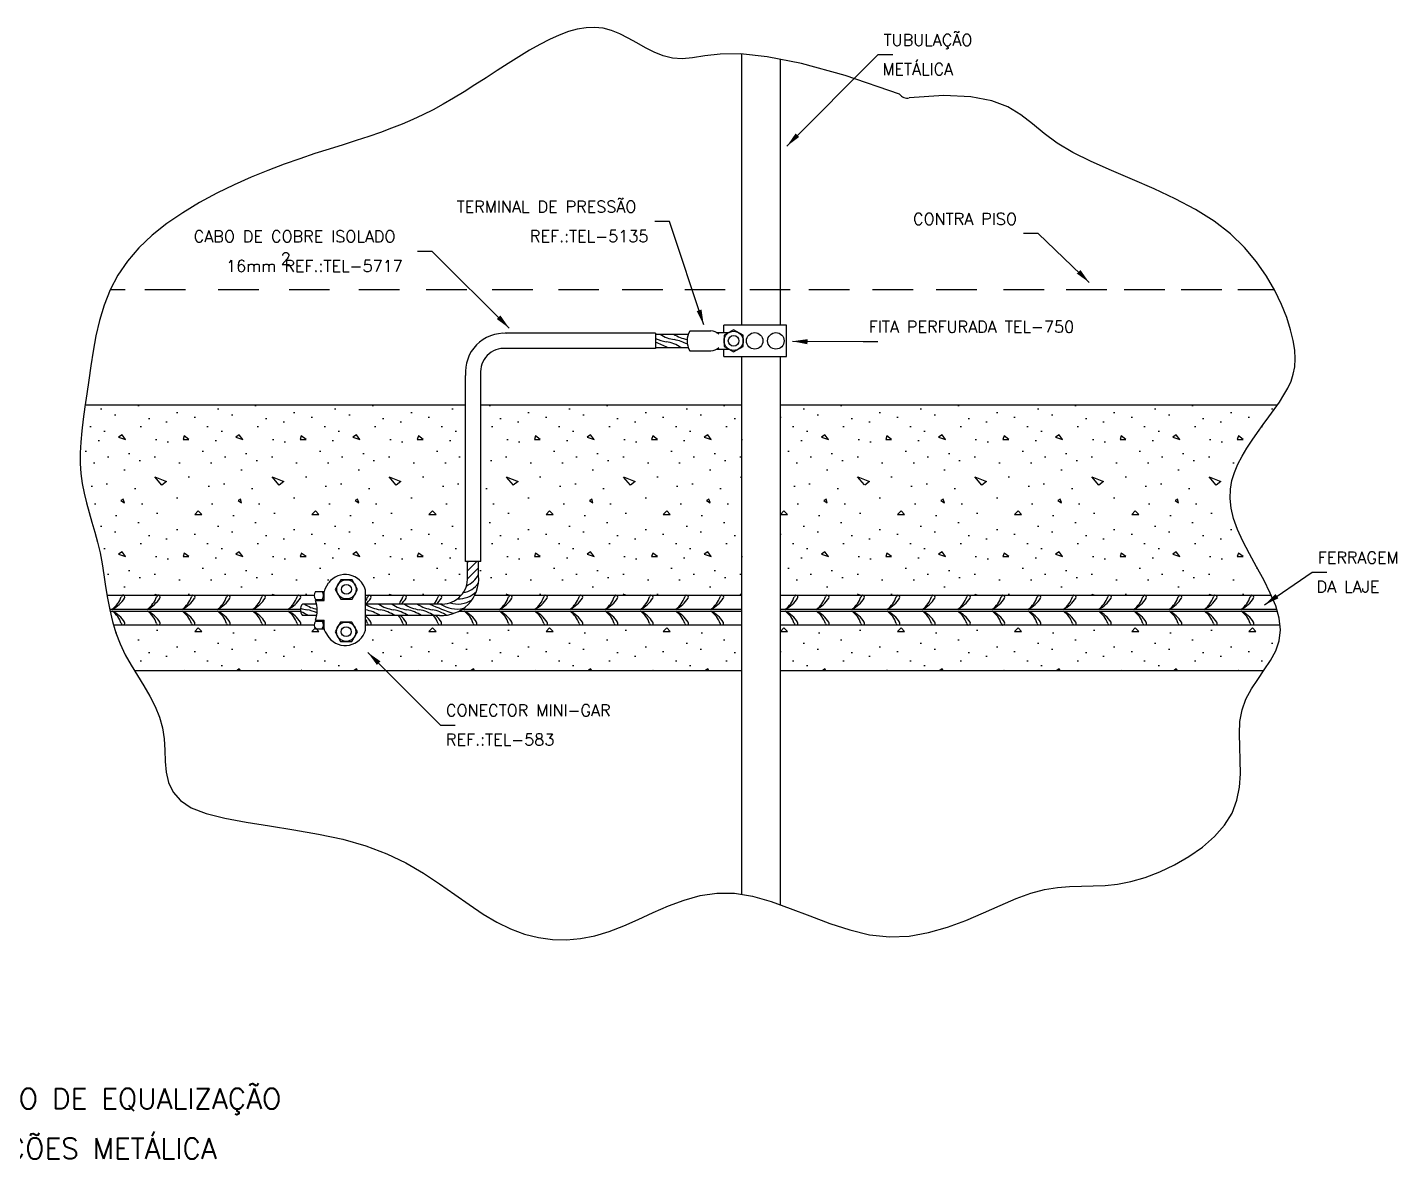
# Model space of a CAD drawing. Header units: millimetres. Extents: x -5218.4 to -5171.6, y -4644.9 to -4625.5.
# Drawn here: x -5195 to -5171.62, y -4644.91 to -4625.49 of the extents above; entities that cross this region are included whole.
import ezdxf
from ezdxf.enums import TextEntityAlignment as Align

# ---------------------------------------------------------------- set-up
doc = ezdxf.new("R2010")
doc.units = ezdxf.units.MM
doc.header["$LTSCALE"] = 10
doc.layers.add('Termotécnica', color=7, linetype='Continuous')
doc.styles.add('r140', font='romans.shx')
doc.styles.add('r80', font='romans.shx')
pattern_1 = [(0, (-5219.8655, -4626.9311), (0, 2), [0, -2]), (0, (-5219.8455, -4627.6311), (0, 2), [0, -2]), (0, (-5219.7855, -4626.5511), (0, 2), [0, -2]), (338.1986, (-5220.82547, -4627.17113), (6.0000005, -1.9999998), [0.215406, -10.554924]), (216.8699, (-5220.62547, -4627.25113), (6, 4.0000002), [0.1, -9.9]), (130.6013, (-5220.70547, -4627.31113), (10.0000008, -11.999998), [0.18439, -18.2547]), (206.565, (-5221.3655, -4627.5511), (-1.999998, -2.000003), [0.04472, -4.427414]), (326.3099, (-5221.40547, -4627.57113), (3.999999, -2.0000027), [0.07211, -7.13899]), (108.4349, (-5221.34547, -4627.61113), (-1.999997, 4.000001), [0.063246, -6.26131]), (225, (-5220.0855, -4627.7511), (-4e-16, -2), [0.08485, -2.743574]), (0, (-5220.1455, -4627.8111), (2, 2), [0.12, -1.88]), (135, (-5220.0255, -4627.8111), (-2, 2e-16), [0.08485, -2.743574]), (251.5651, (-5220.32547, -4626.47113), (1.999997, 4.000001), [0.063246, -6.26131]), (0, (-5220.3455, -4626.5311), (2, 2), [0.1, -1.9]), (143.1301, (-5220.24547, -4626.53113), (-6, 4.0000002), [0.1, -9.9]), (213.6901, (-5221.38547, -4626.45113), (3.999999, 2.0000027), [0.07211, -7.13899]), (341.5651, (-5221.44547, -4626.49113), (-4.000001, 1.999997), [0.12649, -6.198064]), (126.8699, (-5221.32547, -4626.53113), (4.0000002, -5.9999998), [0.1, -9.9]), (0, (-5220.8055, -4626.5311), (0, 2), [0, -2]), (0, (-5221.3455, -4627.0511), (0, 2), [0, -2]), (0, (-5220.7855, -4627.7911), (0, 2), [0, -2]), (0, (-5220.2455, -4627.1711), (0, 2), [0, -2]), (0, (-5220.8255, -4626.8311), (0, 2), [0, -2]), (0, (-5221.2655, -4626.7711), (0, 2), [0, -2]), (0, (-5221.0855, -4626.8911), (0, 2), [0, -2]), (0, (-5221.1655, -4627.3711), (0, 2), [0, -2]), (0, (-5221.6455, -4627.2911), (0, 2), [0, -2]), (0, (-5221.6255, -4626.8311), (0, 2), [0, -2]), (0, (-5221.6855, -4626.3911), (0, 2), [0, -2]), (0, (-5221.0655, -4626.3111), (0, 2), [0, -2]), (0, (-5220.6255, -4626.2311), (0, 2), [0, -2]), (0, (-5219.9255, -4626.3111), (0, 2), [0, -2]), (0, (-5220.4055, -4626.9311), (0, 2), [0, -2]), (0, (-5220.6055, -4626.5711), (0, 2), [0, -2]), (0, (-5220.4455, -4627.5311), (0, 2), [0, -2]), (0, (-5221.0455, -4627.6311), (0, 2), [0, -2]), (0, (-5220.4455, -4628.0711), (0, 2), [0, -2]), (0, (-5221.1055, -4627.9511), (0, 2), [0, -2]), (0, (-5221.7455, -4628.0111), (0, 2), [0, -2]), (0, (-5221.5055, -4628.1111), (0, 2), [0, -2]), (0, (-5221.4855, -4627.8311), (0, 2), [0, -2]), (0, (-5220.1455, -4628.1511), (0, 2), [0, -2]), (0, (-5219.9055, -4627.3311), (0, 2), [0, -2]), (0, (-5220.0055, -4626.7311), (0, 2), [0, -2]), (0, (-5220.9255, -4628.1711), (0, 2), [0, -2])]

msp = doc.modelspace()

# ---------------------------------------------------------------- hatches: boundary and pattern name
at = {"layer": 'Termotécnica'}
h = msp.add_hatch(dxfattribs=at)
h.set_pattern_fill('CONC', color=1, scale=2, style=0)
h.set_pattern_definition(pattern_1)
h.paths.add_polyline_path([(-5190.349, -4635.696), (-5190.381, -4635.696), (-5190.951, -4635.696), (-5190.983, -4635.696), (-5191.552, -4635.696), (-5191.585, -4635.696), (-5192.154, -4635.696), (-5192.187, -4635.696), (-5193.532, -4635.696), (-5193.492, -4635.831), (-5193.419, -4636.022), (-5193.33, -4636.206), (-5193.229, -4636.386), (-5193.175, -4636.474), (-5182.803, -4636.474), (-5182.803, -4635.696), (-5182.825, -4635.696), (-5183.127, -4635.696), (-5183.159, -4635.696), (-5183.729, -4635.696), (-5183.761, -4635.696), (-5184.33, -4635.696), (-5184.363, -4635.696), (-5184.932, -4635.696), (-5184.965, -4635.696), (-5185.534, -4635.696), (-5185.566, -4635.696), (-5186.136, -4635.696), (-5186.168, -4635.696), (-5186.738, -4635.696), (-5186.77, -4635.696), (-5187.34, -4635.696), (-5187.372, -4635.696), (-5187.941, -4635.696), (-5187.974, -4635.696), (-5188.543, -4635.696), (-5188.576, -4635.696), (-5189.145, -4635.696), (-5189.177, -4635.696), (-5189.227, -4635.696), (-5189.227, -4635.949, -1), (-5189.763, -4635.949), (-5189.763, -4635.7, -0.140641), (-5189.779, -4635.696)])
h.paths.add_polyline_path([(-5192.775, -4635.19, -0.165859), (-5192.755, -4635.19), (-5192.176, -4635.19, -0.099718), (-5192.164, -4635.19), (-5191.575, -4635.19, -0.099718), (-5191.562, -4635.19), (-5190.973, -4635.19, -0.099718), (-5190.961, -4635.19), (-5190.371, -4635.19, -0.099718), (-5190.359, -4635.19), (-5189.769, -4635.19, -0.052968), (-5189.763, -4635.19), (-5189.763, -4634.877, -1), (-5189.227, -4634.877), (-5189.227, -4635.19), (-5189.167, -4635.19, -0.099718), (-5189.155, -4635.19), (-5188.566, -4635.19, -0.099718), (-5188.553, -4635.19), (-5187.964, -4635.19, -0.099718), (-5187.951, -4635.19), (-5187.593, -4635.19, 0.03209), (-5187.559, -4635.146, 0.074355), (-5187.504, -4635.028, 0.070016), (-5187.485, -4634.908, 0.017024), (-5187.486, -4634.878), (-5187.486, -4634.775), (-5187.486, -4634.632), (-5187.486, -4634.614), (-5187.518, -4634.614), (-5187.518, -4631.94), (-5194.015, -4631.94), (-5194.02, -4631.972), (-5194.049, -4632.183), (-5194.073, -4632.383), (-5194.091, -4632.575), (-5194.101, -4632.76), (-5194.101, -4632.938), (-5194.09, -4633.111), (-5194.067, -4633.28), (-5194.034, -4633.445), (-5193.993, -4633.61), (-5193.947, -4633.775), (-5193.898, -4633.941), (-5193.849, -4634.11), (-5193.802, -4634.284), (-5193.761, -4634.464), (-5193.725, -4634.651), (-5193.694, -4634.843), (-5193.665, -4635.04), (-5193.64, -4635.19), (-5193.377, -4635.19, -0.165859), (-5193.356, -4635.19)])
h = msp.add_hatch(dxfattribs=at)
h.set_pattern_fill('CONC', color=1, scale=2, style=0)
h.set_pattern_definition(pattern_1)
h.paths.add_polyline_path([(-5182.803, -4631.94), (-5187.261, -4631.94), (-5187.259, -4634.614), (-5187.296, -4634.614, -0.081291), (-5187.296, -4634.956, -0.097304), (-5187.363, -4635.19), (-5186.76, -4635.19, -0.099718), (-5186.748, -4635.19), (-5186.158, -4635.19, -0.099718), (-5186.146, -4635.19), (-5185.556, -4635.19, -0.099718), (-5185.544, -4635.19), (-5184.955, -4635.19, -0.099718), (-5184.942, -4635.19), (-5184.353, -4635.19, -0.099718), (-5184.34, -4635.19), (-5183.751, -4635.19, -0.099718), (-5183.739, -4635.19), (-5183.149, -4635.19, -0.099718), (-5183.137, -4635.19), (-5182.825, -4635.19), (-5182.803, -4635.19)])
h = msp.add_hatch(dxfattribs=at)
h.set_pattern_fill('CONC', color=1, scale=2, style=0)
h.set_pattern_definition(pattern_1)
h.paths.add_polyline_path([(-5178.196, -4635.696), (-5178.324, -4635.696, -0.279994), (-5178.356, -4635.696), (-5178.914, -4635.696, -0.279994), (-5178.946, -4635.696), (-5182.145, -4635.696), (-5182.145, -4636.474), (-5173.886, -4636.474), (-5173.88, -4636.465), (-5173.774, -4636.305), (-5173.685, -4636.14), (-5173.624, -4635.967), (-5173.601, -4635.783), (-5173.611, -4635.696)])
h.paths.add_polyline_path([(-5180.742, -4635.19, -0.099718), (-5180.73, -4635.19), (-5180.14, -4635.19, -0.099718), (-5180.128, -4635.19), (-5179.538, -4635.19, -0.099718), (-5179.526, -4635.19), (-5178.936, -4635.19, -0.099718), (-5178.924, -4635.19), (-5178.346, -4635.19, -0.099718), (-5178.334, -4635.19), (-5178.196, -4635.19), (-5177.733, -4635.19, -0.099718), (-5177.72, -4635.19), (-5177.131, -4635.19, -0.099718), (-5177.119, -4635.19), (-5176.529, -4635.19, -0.099718), (-5176.517, -4635.19), (-5175.927, -4635.19, -0.099718), (-5175.915, -4635.19), (-5175.325, -4635.19, -0.099718), (-5175.313, -4635.19), (-5174.724, -4635.19, -0.099718), (-5174.711, -4635.19), (-5174.095, -4635.19, -0.099718), (-5174.083, -4635.19), (-5173.762, -4635.19), (-5173.778, -4635.153), (-5173.89, -4634.929), (-5174.012, -4634.704), (-5174.134, -4634.483), (-5174.247, -4634.269), (-5174.34, -4634.066), (-5174.407, -4633.877), (-5174.448, -4633.701), (-5174.464, -4633.536), (-5174.458, -4633.381), (-5174.433, -4633.233), (-5174.39, -4633.091), (-5174.332, -4632.952), (-5174.261, -4632.815), (-5174.179, -4632.679), (-5174.09, -4632.543), (-5173.995, -4632.408), (-5173.898, -4632.275), (-5173.802, -4632.144), (-5173.709, -4632.016), (-5173.657, -4631.94), (-5182.145, -4631.94), (-5182.145, -4634.617), (-5182.145, -4635.19), (-5181.88, -4635.19, -0.099718), (-5181.868, -4635.19), (-5181.349, -4635.19, -0.099718), (-5181.337, -4635.19)])

# ---------------------------------------------------------------- linework, layer by layer
at = {"layer": 'Termotécnica', "color": 2}
for p, q in [((-5182.803, -4630.578), (-5182.803, -4625.949)), ((-5182.145, -4626.038), (-5182.145, -4630.578)), ((-5193.329, -4629.976), (-5193.586, -4629.976)), ((-5192.3, -4629.976), (-5192.993, -4629.976)), ((-5191.05, -4629.976), (-5191.743, -4629.976)), ((-5189.84, -4629.976), (-5190.533, -4629.976)), ((-5188.65, -4629.976), (-5189.343, -4629.976)), ((-5187.5, -4629.976), (-5188.193, -4629.976)), ((-5186.371, -4629.976), (-5187.064, -4629.976)), ((-5185.242, -4629.976), (-5185.934, -4629.976)), ((-5184.152, -4629.976), (-5184.845, -4629.976)), ((-5183.084, -4629.976), (-5183.776, -4629.976)), ((-5181.974, -4629.976), (-5182.667, -4629.976)), ((-5180.966, -4629.976), (-5181.659, -4629.976)), ((-5179.877, -4629.976), (-5180.57, -4629.976)), ((-5178.788, -4629.976), (-5179.481, -4629.976)), ((-5177.638, -4629.976), (-5178.331, -4629.976)), ((-5176.569, -4629.976), (-5177.262, -4629.976)), ((-5175.581, -4629.976), (-5176.274, -4629.976)), ((-5174.605, -4629.976), (-5175.298, -4629.976)), ((-5173.705, -4629.976), (-5174.333, -4629.976)), ((-5183.689, -4630.677), (-5183.329, -4630.677)), ((-5183.239, -4630.702), (-5183.02, -4630.702)), ((-5182.039, -4630.578), (-5183.111, -4630.578)), ((-5183.111, -4630.702), (-5183.111, -4630.578)), ((-5182.039, -4631.114), (-5182.039, -4630.578)), ((-5184.274, -4630.717), (-5186.83, -4630.717)), ((-5184.274, -4630.717), (-5184.274, -4630.974)), ((-5184.274, -4630.974), (-5186.83, -4630.974)), ((-5183.689, -4631.014), (-5183.329, -4631.014)), ((-5183.239, -4630.989), (-5183.021, -4630.989)), ((-5183.111, -4631.114), (-5183.111, -4630.989)), ((-5183.111, -4631.114), (-5182.039, -4631.114)), ((-5182.803, -4640.3), (-5182.803, -4631.114)), ((-5182.145, -4631.114), (-5182.145, -4634.617)), ((-5187.518, -4634.614), (-5187.518, -4631.438)), ((-5187.259, -4634.614), (-5187.261, -4631.415)), ((-5187.259, -4634.614), (-5187.518, -4634.614)), ((-5182.145, -4634.617), (-5182.145, -4640.477)), ((-5190.081, -4635.128), (-5189.967, -4635.128)), ((-5189.933, -4635.277), (-5189.933, -4635.128)), ((-5189.918, -4635.08), (-5189.857, -4634.977)), ((-5189.227, -4635.784), (-5189.227, -4635.102)), ((-5193.64, -4635.19), (-5190.102, -4635.19)), ((-5190.081, -4635.26), (-5189.967, -4635.26)), ((-5190.081, -4635.277), (-5189.933, -4635.277)), ((-5189.227, -4635.19), (-5187.593, -4635.19)), ((-5187.363, -4635.19), (-5182.803, -4635.19)), ((-5182.825, -4635.19), (-5182.803, -4635.19)), ((-5182.145, -4635.19), (-5178.196, -4635.19)), ((-5178.196, -4635.19), (-5173.762, -4635.19)), ((-5193.597, -4635.429), (-5190.338, -4635.429)), ((-5193.59, -4635.461), (-5190.336, -4635.461)), ((-5187.63, -4635.461), (-5182.803, -4635.461)), ((-5187.577, -4635.429), (-5182.803, -4635.429)), ((-5182.145, -4635.429), (-5178.196, -4635.429)), ((-5182.145, -4635.461), (-5178.196, -4635.461)), ((-5178.196, -4635.429), (-5173.67, -4635.429)), ((-5178.196, -4635.461), (-5173.66, -4635.461)), ((-5193.532, -4635.696), (-5190.102, -4635.696)), ((-5190.081, -4635.617), (-5189.933, -4635.617)), ((-5190.081, -4635.634), (-5189.967, -4635.634)), ((-5190.081, -4635.766), (-5189.967, -4635.766)), ((-5189.933, -4635.765), (-5189.933, -4635.617)), ((-5189.918, -4635.814), (-5189.854, -4635.914)), ((-5189.227, -4635.696), (-5182.803, -4635.696)), ((-5182.825, -4635.696), (-5182.803, -4635.696)), ((-5182.145, -4635.696), (-5178.196, -4635.696)), ((-5178.196, -4635.696), (-5173.611, -4635.696))]:
    msp.add_line(p, q, dxfattribs=at)
at = {"layer": 'Termotécnica', "color": 2, "ltscale": 1.6}
for p, q in [((-5182.033, -4627.521), (-5180.476, -4625.958)), ((-5180.476, -4625.958), (-5180.226, -4625.958)), ((-5184.039, -4628.807), (-5184.289, -4628.807)), ((-5183.453, -4630.572), (-5184.039, -4628.807)), ((-5177.743, -4629.014), (-5177.993, -4629.014)), ((-5176.869, -4629.85), (-5177.743, -4629.014)), ((-5188.09, -4629.317), (-5188.34, -4629.317)), ((-5186.773, -4630.629), (-5188.09, -4629.317)), ((-5181.939, -4630.853), (-5180.729, -4630.854)), ((-5180.729, -4630.854), (-5180.479, -4630.854)), ((-5173.875, -4635.356), (-5173.061, -4634.796)), ((-5173.061, -4634.796), (-5172.811, -4634.796)), ((-5189.188, -4636.167), (-5187.949, -4637.406)), ((-5187.949, -4637.406), (-5187.699, -4637.406))]:
    msp.add_line(p, q, dxfattribs=at)
at = {"layer": 'Termotécnica', "color": 1}
for p, q in [((-5184.274, -4630.733), (-5183.717, -4630.733)), ((-5184.274, -4630.958), (-5183.717, -4630.958)), ((-5187.486, -4634.632), (-5187.467, -4634.614)), ((-5187.486, -4634.775), (-5187.324, -4634.614)), ((-5187.486, -4634.878), (-5187.486, -4634.614)), ((-5187.296, -4634.855), (-5187.296, -4634.614)), ((-5187.487, -4634.909), (-5187.297, -4634.72)), ((-5189.967, -4635.128), (-5189.933, -4635.128)), ((-5190.064, -4635.34), (-5190.303, -4635.34)), ((-5189.967, -4635.26), (-5189.933, -4635.26)), ((-5187.917, -4635.34), (-5189.227, -4635.34)), ((-5190.061, -4635.534), (-5190.303, -4635.534)), ((-5187.965, -4635.534), (-5189.227, -4635.534)), ((-5189.967, -4635.634), (-5189.933, -4635.634)), ((-5189.967, -4635.766), (-5189.933, -4635.766))]:
    msp.add_line(p, q, dxfattribs=at)
at = {"layer": 'Termotécnica', "color": 3}
for p, q in [((-5194.015, -4631.94), (-5187.518, -4631.94)), ((-5187.261, -4631.94), (-5182.803, -4631.94)), ((-5182.145, -4631.94), (-5173.657, -4631.94)), ((-5193.175, -4636.474), (-5182.803, -4636.474)), ((-5182.145, -4636.474), (-5173.886, -4636.474))]:
    msp.add_line(p, q, dxfattribs=at)
at = {"layer": 'Termotécnica', "color": 1}
msp.add_lwpolyline([(-5180.11, -4626.634), (-5181.039, -4626.316), (-5181.784, -4626.11), (-5182.371, -4625.994), (-5182.825, -4625.947), (-5183.171, -4625.949), (-5183.435, -4625.978), (-5183.643, -4626.012), (-5183.818, -4626.032), (-5183.983, -4626.02), (-5184.143, -4625.979), (-5184.297, -4625.917), (-5184.448, -4625.841), (-5184.595, -4625.758), (-5184.741, -4625.676), (-5184.884, -4625.602), (-5185.027, -4625.544), (-5185.171, -4625.507), (-5185.315, -4625.492), (-5185.462, -4625.498), (-5185.611, -4625.523), (-5185.763, -4625.565), (-5185.921, -4625.623), (-5186.084, -4625.697), (-5186.252, -4625.785), (-5186.428, -4625.884), (-5186.609, -4625.994), (-5186.794, -4626.11), (-5186.982, -4626.231), (-5187.17, -4626.353), (-5187.358, -4626.474), (-5187.543, -4626.592), (-5187.725, -4626.703), (-5187.902, -4626.805), (-5188.075, -4626.899), (-5188.248, -4626.986), (-5188.422, -4627.067), (-5188.599, -4627.143), (-5188.782, -4627.216), (-5188.972, -4627.287), (-5189.173, -4627.356), (-5189.386, -4627.425), (-5189.61, -4627.496), (-5189.846, -4627.57), (-5190.093, -4627.649), (-5190.35, -4627.735), (-5190.617, -4627.829), (-5190.894, -4627.934), (-5191.18, -4628.051), (-5191.473, -4628.182), (-5191.769, -4628.326), (-5192.063, -4628.485), (-5192.348, -4628.657), (-5192.619, -4628.843), (-5192.871, -4629.043), (-5193.098, -4629.256), (-5193.294, -4629.484), (-5193.456, -4629.725), (-5193.586, -4629.976), (-5193.689, -4630.235), (-5193.769, -4630.497), (-5193.831, -4630.76), (-5193.88, -4631.02), (-5193.919, -4631.275), (-5193.954, -4631.519), (-5193.988, -4631.752), (-5194.02, -4631.972), (-5194.049, -4632.183), (-5194.073, -4632.383), (-5194.091, -4632.575), (-5194.101, -4632.76), (-5194.101, -4632.938), (-5194.09, -4633.111), (-5194.067, -4633.28), (-5194.034, -4633.445), (-5193.993, -4633.61), (-5193.947, -4633.775), (-5193.898, -4633.941), (-5193.849, -4634.11), (-5193.802, -4634.284), (-5193.761, -4634.464), (-5193.725, -4634.651), (-5193.694, -4634.843), (-5193.665, -4635.04), (-5193.633, -4635.239), (-5193.595, -4635.438), (-5193.55, -4635.636), (-5193.492, -4635.831), (-5193.419, -4636.022), (-5193.33, -4636.206), (-5193.229, -4636.386), (-5193.121, -4636.563), (-5193.013, -4636.738), (-5192.91, -4636.913), (-5192.818, -4637.09), (-5192.744, -4637.27), (-5192.692, -4637.454), (-5192.666, -4637.644), (-5192.655, -4637.837), (-5192.648, -4638.028), (-5192.631, -4638.213), (-5192.59, -4638.389), (-5192.514, -4638.551), (-5192.389, -4638.696), (-5192.203, -4638.819), (-5191.946, -4638.918), (-5191.629, -4638.998), (-5191.264, -4639.067), (-5190.867, -4639.13), (-5190.45, -4639.195), (-5190.028, -4639.268), (-5189.615, -4639.356), (-5189.224, -4639.467), (-5188.866, -4639.604), (-5188.54, -4639.762), (-5188.24, -4639.936), (-5187.963, -4640.116), (-5187.704, -4640.298), (-5187.457, -4640.473), (-5187.219, -4640.634), (-5186.984, -4640.774), (-5186.749, -4640.889), (-5186.513, -4640.975), (-5186.275, -4641.035), (-5186.036, -4641.067), (-5185.796, -4641.073), (-5185.555, -4641.053), (-5185.311, -4641.006), (-5185.066, -4640.934), (-5184.819, -4640.838), (-5184.569, -4640.726), (-5184.315, -4640.609), (-5184.055, -4640.495), (-5183.787, -4640.395), (-5183.512, -4640.32), (-5183.226, -4640.278), (-5182.929, -4640.279), (-5182.62, -4640.33), (-5182.301, -4640.421), (-5181.974, -4640.538), (-5181.639, -4640.666), (-5181.301, -4640.793), (-5180.96, -4640.905), (-5180.619, -4640.987), (-5180.279, -4641.025), (-5179.943, -4641.011), (-5179.612, -4640.952), (-5179.289, -4640.858), (-5178.976, -4640.742), (-5178.676, -4640.614), (-5178.389, -4640.486), (-5178.118, -4640.37), (-5177.865, -4640.277), (-5177.631, -4640.215), (-5177.413, -4640.18), (-5177.205, -4640.163), (-5177.004, -4640.157), (-5176.803, -4640.153), (-5176.599, -4640.145), (-5176.386, -4640.123), (-5176.16, -4640.081), (-5175.917, -4640.011), (-5175.666, -4639.915), (-5175.413, -4639.795), (-5175.168, -4639.653), (-5174.938, -4639.491), (-5174.733, -4639.312), (-5174.562, -4639.117), (-5174.431, -4638.91), (-5174.348, -4638.692), (-5174.304, -4638.466), (-5174.288, -4638.237), (-5174.291, -4638.007), (-5174.3, -4637.78), (-5174.305, -4637.559), (-5174.296, -4637.347), (-5174.261, -4637.147), (-5174.193, -4636.963), (-5174.1, -4636.79), (-5173.992, -4636.626), (-5173.88, -4636.465), (-5173.774, -4636.305), (-5173.685, -4636.14), (-5173.624, -4635.967), (-5173.601, -4635.783), (-5173.624, -4635.584), (-5173.686, -4635.372), (-5173.778, -4635.153), (-5173.89, -4634.929), (-5174.012, -4634.704), (-5174.134, -4634.483), (-5174.247, -4634.269), (-5174.34, -4634.066), (-5174.407, -4633.877), (-5174.448, -4633.701), (-5174.464, -4633.536), (-5174.458, -4633.381), (-5174.433, -4633.233), (-5174.39, -4633.091), (-5174.332, -4632.952), (-5174.261, -4632.815), (-5174.179, -4632.679), (-5174.09, -4632.543), (-5173.995, -4632.408), (-5173.898, -4632.275), (-5173.802, -4632.144), (-5173.709, -4632.016), (-5173.622, -4631.891), (-5173.544, -4631.769), (-5173.478, -4631.651), (-5173.424, -4631.534), (-5173.385, -4631.415), (-5173.36, -4631.289), (-5173.351, -4631.153), (-5173.359, -4631.005), (-5173.385, -4630.84), (-5173.431, -4630.655), (-5173.497, -4630.448), (-5173.585, -4630.223), (-5173.7, -4629.986), (-5173.841, -4629.741), (-5174.014, -4629.495), (-5174.219, -4629.253), (-5174.46, -4629.02), (-5174.738, -4628.802), (-5175.055, -4628.602), (-5175.401, -4628.419), (-5175.763, -4628.25), (-5176.131, -4628.089), (-5176.492, -4627.935), (-5176.835, -4627.782), (-5177.148, -4627.628), (-5177.419, -4627.469), (-5177.642, -4627.304), (-5177.839, -4627.139), (-5178.036, -4626.984), (-5178.258, -4626.849), (-5178.534, -4626.744), (-5178.889, -4626.676), (-5179.351, -4626.657), (-5179.945, -4626.695)], dxfattribs=at)
msp.add_lwpolyline([(-5182.942, -4630.657), (-5183.105, -4630.751), (-5183.105, -4630.94), (-5182.942, -4631.035), (-5182.778, -4630.94), (-5182.778, -4630.751)], close=True, dxfattribs=at)
at = {"layer": 'Termotécnica', "color": 2}
for points in [[(-5189.362, -4635.089), (-5189.458, -4634.924), (-5189.649, -4634.924), (-5189.744, -4635.089), (-5189.649, -4635.255), (-5189.458, -4635.255)], [(-5189.367, -4635.812), (-5189.462, -4635.647), (-5189.653, -4635.647), (-5189.748, -4635.812), (-5189.653, -4635.978), (-5189.462, -4635.978)]]:
    msp.add_lwpolyline(points, close=True, dxfattribs=at)
at = {"layer": 'Termotécnica', "color": 1}
for radius in [0.164, 0.0915]:
    msp.add_circle((-5182.942, -4630.846), radius, dxfattribs=at)
at = {"layer": 'Termotécnica', "color": 2}
for centre, radius in [((-5182.582, -4630.846), 0.141), ((-5182.22, -4630.846), 0.141), ((-5189.553, -4635.089), 0.165), ((-5189.553, -4635.089), 0.0851), ((-5189.558, -4635.812), 0.165), ((-5189.558, -4635.812), 0.0851)]:
    msp.add_circle(centre, radius, dxfattribs=at)
at = {"layer": 'Termotécnica', "color": 1}
for centre, radius, start, end in [((-5179.981, -4626.538), 0.161, 216.4875, 282.8651), ((-5186.83, -4632.086), 1.369, 90, 90.5534), ((-5184.014, -4630.287), 0.579, 243.3074, 262.3133), ((-5201.646, -4672.445), 45.058, 67.0387, 67.3225), ((-5183.874, -4630.251), 0.579, 236.3884, 262.3133), ((-5184.244, -4631.629), 0.784, 58.9956, 78.757), ((-5183.529, -4629.953), 0.895, 240.7742, 256.6397), ((-5184.104, -4631.594), 0.784, 61.6355, 78.757), ((-5187.927, -4634.902), 0.633, 266.5717, 4.2959), ((-5187.924, -4634.902), 0.439, 270.926, 3.1321), ((-5187.713, -4634.589), 0.487, 295.4517, 329.0447), ((-5187.646, -4634.817), 0.437, 268.5455, 315.4979), ((-5187.63, -4634.746), 0.406, 280.0063, 324.6131), ((-5190.187, -4635.437), 0.151, 140.0135, 219.9865), ((-5189.937, -4634.864), 0.579, 235.4393, 258.3263), ((-5188.899, -4634.864), 0.579, 235.4393, 262.3133), ((-5188.672, -4634.864), 0.579, 235.4393, 262.3133), ((-5188.445, -4634.864), 0.579, 235.4393, 262.3133), ((-5188.232, -4634.864), 0.579, 235.4393, 262.3133), ((-5188.009, -4634.864), 0.579, 235.4393, 262.3133), ((-5186.744, -4632.423), 3.229, 244.6155, 252.3908), ((-5187.667, -4634.92), 0.505, 236.374, 283.145), ((-5187.649, -4634.901), 0.439, 251.8483, 303.1411), ((-5190.149, -4634.864), 0.579, 251.2137, 262.3133), ((-5190.607, -4636.206), 0.784, 58.9956, 69.5887), ((-5190.38, -4636.206), 0.784, 65.5801, 78.757), ((-5189.401, -4636.256), 0.837, 59.6249, 78.1277), ((-5189.129, -4636.206), 0.784, 58.9956, 78.757), ((-5188.903, -4636.206), 0.784, 58.9956, 78.757), ((-5188.675, -4636.206), 0.784, 58.9956, 78.757), ((-5188.462, -4636.206), 0.784, 58.9956, 78.757), ((-5188.239, -4636.206), 0.784, 58.9956, 78.757)]:
    msp.add_arc(centre, radius, start, end, dxfattribs=at)
at = {"layer": 'Termotécnica', "color": 2}
for centre, radius, start, end in [((-5183.417, -4630.846), 0.32, 148.2405, 211.7595), ((-5183.338, -4630.885), 0.208, 46.6158, 87.7213), ((-5186.858, -4631.379), 0.663, 86.1041, 185.1424), ((-5186.858, -4631.379), 0.405, 86.1041, 185.1424), ((-5183.338, -4630.806), 0.208, 272.2787, 313.3842), ((-5189.573, -4635.195), 0.358, 15.1655, 142.5428), ((-5189.989, -4635.194), 0.113, 144.3125, 215.6875), ((-5190.059, -4635.194), 0.113, 324.3125, 35.6875), ((-5189.848, -4635.128), 0.0845, 145.3645, 180), ((-5193.8, -4635.086), 0.422, 305.9319, 342.2039), ((-5193.791, -4634.952), 0.533, 296.667, 327.6092), ((-5193.366, -4635.22), 0.0312, 325.4937, 171.5917), ((-5193.198, -4635.086), 0.422, 305.9319, 342.2039), ((-5193.189, -4634.952), 0.533, 296.667, 327.6092), ((-5192.765, -4635.22), 0.0312, 325.4937, 171.5917), ((-5192.603, -4635.087), 0.422, 305.9319, 342.2039), ((-5192.595, -4634.953), 0.533, 296.667, 327.6092), ((-5192.17, -4635.221), 0.0312, 325.4937, 171.5917), ((-5192.002, -4635.087), 0.422, 305.9319, 342.2039), ((-5191.993, -4634.953), 0.533, 296.667, 327.6092), ((-5191.569, -4635.221), 0.0312, 325.4937, 171.5917), ((-5191.4, -4635.087), 0.422, 305.9319, 342.2039), ((-5191.391, -4634.953), 0.533, 296.667, 327.6092), ((-5190.967, -4635.221), 0.0312, 325.4937, 171.5917), ((-5190.798, -4635.087), 0.422, 305.9319, 342.2039), ((-5190.789, -4634.953), 0.533, 296.667, 327.6092), ((-5190.365, -4635.221), 0.0312, 325.4937, 171.5917), ((-5190.607, -4635.447), 0.553, 342.1124, 17.8876), ((-5189.594, -4635.087), 0.422, 330.4915, 342.2039), ((-5189.586, -4634.953), 0.533, 313.3956, 327.6092), ((-5189.161, -4635.221), 0.0312, 325.4937, 171.5917), ((-5188.992, -4635.087), 0.422, 323.1983, 342.2039), ((-5188.984, -4634.953), 0.533, 313.3956, 327.6092), ((-5188.559, -4635.221), 0.0312, 325.4937, 171.5917), ((-5188.391, -4635.087), 0.422, 323.1983, 342.2039), ((-5188.382, -4634.953), 0.533, 313.3956, 327.6092), ((-5187.958, -4635.221), 0.0312, 325.4937, 171.5917), ((-5187.187, -4635.087), 0.422, 305.9319, 342.2039), ((-5187.178, -4634.953), 0.533, 296.667, 327.6092), ((-5186.754, -4635.221), 0.0312, 325.4937, 171.5917), ((-5186.585, -4635.087), 0.422, 305.9319, 342.2039), ((-5186.576, -4634.953), 0.533, 296.667, 327.6092), ((-5186.152, -4635.221), 0.0312, 325.4937, 171.5917), ((-5185.983, -4635.087), 0.422, 305.9319, 342.2039), ((-5185.975, -4634.953), 0.533, 296.667, 327.6092), ((-5185.55, -4635.221), 0.0312, 325.4937, 171.5917), ((-5185.382, -4635.087), 0.422, 305.9319, 342.2039), ((-5185.373, -4634.953), 0.533, 296.667, 327.6092), ((-5184.948, -4635.221), 0.0312, 325.4937, 171.5917), ((-5184.78, -4635.087), 0.422, 305.9319, 342.2039), ((-5184.771, -4634.953), 0.533, 296.667, 327.6092), ((-5184.347, -4635.221), 0.0312, 325.4937, 171.5917), ((-5184.178, -4635.087), 0.422, 305.9319, 342.2039), ((-5184.169, -4634.953), 0.533, 296.667, 327.6092), ((-5183.745, -4635.221), 0.0312, 325.4937, 171.5917), ((-5183.576, -4635.087), 0.422, 305.9319, 342.2039), ((-5183.568, -4634.953), 0.533, 296.667, 327.6092), ((-5183.143, -4635.221), 0.0312, 325.4937, 171.5917), ((-5182.307, -4635.087), 0.422, 305.9319, 342.2039), ((-5182.299, -4634.953), 0.533, 296.667, 327.6092), ((-5181.874, -4635.221), 0.0312, 325.4937, 171.5917), ((-5181.776, -4635.087), 0.422, 305.9319, 342.2039), ((-5181.767, -4634.953), 0.533, 296.667, 327.6092), ((-5181.343, -4635.221), 0.0312, 325.4937, 171.5917), ((-5181.169, -4635.087), 0.422, 305.9319, 342.2039), ((-5181.16, -4634.953), 0.533, 296.667, 327.6092), ((-5180.736, -4635.221), 0.0312, 325.4937, 171.5917), ((-5180.567, -4635.087), 0.422, 305.9319, 342.2039), ((-5180.558, -4634.953), 0.533, 296.667, 327.6092), ((-5180.134, -4635.221), 0.0312, 325.4937, 171.5917), ((-5179.965, -4635.087), 0.422, 305.9319, 342.2039), ((-5179.956, -4634.953), 0.533, 296.667, 327.6092), ((-5179.532, -4635.221), 0.0312, 325.4937, 171.5917), ((-5179.363, -4635.087), 0.422, 305.9319, 342.2039), ((-5179.355, -4634.953), 0.533, 296.667, 327.6092), ((-5178.93, -4635.221), 0.0312, 325.4937, 171.5917), ((-5178.773, -4635.087), 0.422, 305.9319, 342.2039), ((-5178.764, -4634.953), 0.533, 296.667, 327.6092), ((-5178.34, -4635.221), 0.0312, 325.4937, 171.5917), ((-5178.16, -4635.087), 0.422, 305.9319, 342.2039), ((-5178.151, -4634.953), 0.533, 296.667, 327.6092), ((-5177.727, -4635.221), 0.0312, 325.4937, 171.5917), ((-5177.558, -4635.087), 0.422, 305.9319, 342.2039), ((-5177.549, -4634.953), 0.533, 296.667, 327.6092), ((-5177.125, -4635.221), 0.0312, 325.4937, 171.5917), ((-5176.956, -4635.087), 0.422, 305.9319, 342.2039), ((-5176.947, -4634.953), 0.533, 296.667, 327.6092), ((-5176.523, -4635.221), 0.0312, 325.4937, 171.5917), ((-5176.354, -4635.087), 0.422, 305.9319, 342.2039), ((-5176.345, -4634.953), 0.533, 296.667, 327.6092), ((-5175.921, -4635.221), 0.0312, 325.4937, 171.5917), ((-5175.752, -4635.087), 0.422, 305.9319, 342.2039), ((-5175.744, -4634.953), 0.533, 296.667, 327.6092), ((-5175.319, -4635.221), 0.0312, 325.4937, 171.5917), ((-5175.151, -4635.087), 0.422, 305.9319, 342.2039), ((-5175.142, -4634.953), 0.533, 296.667, 327.6092), ((-5174.717, -4635.221), 0.0312, 325.4937, 171.5917), ((-5174.522, -4635.087), 0.422, 305.9319, 342.2039), ((-5174.513, -4634.953), 0.533, 296.667, 327.6092), ((-5174.089, -4635.221), 0.0312, 325.4937, 171.5917), ((-5193.791, -4635.936), 0.533, 32.3908, 63.333), ((-5193.8, -4635.802), 0.422, 17.7961, 54.0681), ((-5193.189, -4635.936), 0.533, 32.3908, 63.333), ((-5193.198, -4635.802), 0.422, 17.7961, 54.0681), ((-5192.595, -4635.937), 0.533, 32.3908, 63.333), ((-5192.603, -4635.803), 0.422, 17.7961, 54.0681), ((-5191.993, -4635.937), 0.533, 32.3908, 63.333), ((-5192.002, -4635.803), 0.422, 17.7961, 54.0681), ((-5191.391, -4635.937), 0.533, 32.3908, 63.333), ((-5191.4, -4635.803), 0.422, 17.7961, 54.0681), ((-5190.789, -4635.937), 0.533, 32.3908, 63.333), ((-5190.798, -4635.803), 0.422, 17.7961, 54.0681), ((-5189.586, -4635.937), 0.533, 32.3908, 47.6613), ((-5189.594, -4635.803), 0.422, 17.7961, 29.5085), ((-5188.992, -4635.803), 0.422, 17.7961, 39.4499), ((-5188.984, -4635.937), 0.533, 32.3908, 49.0645), ((-5188.391, -4635.803), 0.422, 17.7961, 39.4499), ((-5188.382, -4635.937), 0.533, 32.3908, 49.0645), ((-5187.78, -4635.937), 0.533, 32.3908, 63.333), ((-5187.789, -4635.803), 0.422, 17.7961, 54.0681), ((-5187.178, -4635.937), 0.533, 32.3908, 63.333), ((-5187.187, -4635.803), 0.422, 17.7961, 54.0681), ((-5186.576, -4635.937), 0.533, 32.3908, 63.333), ((-5186.585, -4635.803), 0.422, 17.7961, 54.0681), ((-5185.975, -4635.937), 0.533, 32.3908, 63.333), ((-5185.983, -4635.803), 0.422, 17.7961, 54.0681), ((-5185.373, -4635.937), 0.533, 32.3908, 63.333), ((-5185.382, -4635.803), 0.422, 17.7961, 54.0681), ((-5184.771, -4635.937), 0.533, 32.3908, 63.333), ((-5184.78, -4635.803), 0.422, 17.7961, 54.0681), ((-5184.169, -4635.937), 0.533, 32.3908, 63.333), ((-5184.178, -4635.803), 0.422, 17.7961, 54.0681), ((-5183.576, -4635.803), 0.422, 17.7961, 54.0681), ((-5183.568, -4635.937), 0.533, 32.3908, 63.333), ((-5182.307, -4635.803), 0.422, 17.7961, 54.0681), ((-5182.299, -4635.937), 0.533, 32.3908, 63.333), ((-5181.767, -4635.937), 0.533, 32.3908, 63.333), ((-5181.776, -4635.803), 0.422, 17.7961, 54.0681), ((-5181.16, -4635.937), 0.533, 32.3908, 63.333), ((-5181.169, -4635.803), 0.422, 17.7961, 54.0681), ((-5180.558, -4635.937), 0.533, 32.3908, 63.333), ((-5180.567, -4635.803), 0.422, 17.7961, 54.0681), ((-5179.956, -4635.937), 0.533, 32.3908, 63.333), ((-5179.965, -4635.803), 0.422, 17.7961, 54.0681), ((-5179.355, -4635.937), 0.533, 32.3908, 63.333), ((-5179.363, -4635.803), 0.422, 17.7961, 54.0681), ((-5178.773, -4635.803), 0.422, 17.7961, 54.0681), ((-5178.764, -4635.937), 0.533, 32.3908, 63.333), ((-5178.16, -4635.803), 0.422, 17.7961, 54.0681), ((-5178.151, -4635.937), 0.533, 32.3908, 63.333), ((-5177.558, -4635.803), 0.422, 17.7961, 54.0681), ((-5177.549, -4635.937), 0.533, 32.3908, 63.333), ((-5176.956, -4635.803), 0.422, 17.7961, 54.0681), ((-5176.947, -4635.937), 0.533, 32.3908, 63.333), ((-5176.354, -4635.803), 0.422, 17.7961, 54.0681), ((-5176.345, -4635.937), 0.533, 32.3908, 63.333), ((-5175.752, -4635.803), 0.422, 17.7961, 54.0681), ((-5175.744, -4635.937), 0.533, 32.3908, 63.333), ((-5175.151, -4635.803), 0.422, 17.7961, 54.0681), ((-5175.142, -4635.937), 0.533, 32.3908, 63.333), ((-5174.513, -4635.937), 0.533, 32.3908, 63.333), ((-5174.522, -4635.803), 0.422, 17.7961, 54.0681), ((-5173.991, -4635.937), 0.533, 63.1641, 63.333), ((-5193.366, -4635.668), 0.0312, 188.4083, 238.7162), ((-5193.366, -4635.668), 0.0312, 301.2838, 34.5063), ((-5192.765, -4635.668), 0.0312, 188.4083, 238.7162), ((-5192.765, -4635.668), 0.0312, 301.2838, 34.5063), ((-5192.17, -4635.669), 0.0312, 188.4083, 238.7162), ((-5192.17, -4635.669), 0.0312, 301.2838, 34.5063), ((-5191.569, -4635.669), 0.0312, 188.4083, 238.7162), ((-5191.569, -4635.669), 0.0312, 301.2838, 34.5063), ((-5190.967, -4635.669), 0.0312, 188.4083, 238.7162), ((-5190.967, -4635.669), 0.0312, 301.2838, 34.5063), ((-5190.365, -4635.669), 0.0312, 188.4083, 238.7162), ((-5190.365, -4635.669), 0.0312, 301.2838, 34.5063), ((-5189.989, -4635.7), 0.113, 144.3125, 215.6875), ((-5190.059, -4635.7), 0.113, 324.3125, 35.6875), ((-5189.848, -4635.765), 0.0845, 180, 214.91), ((-5189.574, -4635.689), 0.36, 218.7407, 344.5757), ((-5189.161, -4635.669), 0.0312, 188.4083, 238.7162), ((-5189.161, -4635.669), 0.0312, 301.2838, 34.5063), ((-5188.559, -4635.669), 0.0312, 188.4083, 238.7162), ((-5188.559, -4635.669), 0.0312, 301.2838, 34.5063), ((-5187.958, -4635.669), 0.0312, 188.4083, 238.7162), ((-5187.958, -4635.669), 0.0312, 301.2838, 34.5063), ((-5187.356, -4635.669), 0.0312, 188.4083, 238.7162), ((-5187.356, -4635.669), 0.0312, 301.2838, 34.5063), ((-5186.754, -4635.669), 0.0312, 188.4083, 238.7162), ((-5186.754, -4635.669), 0.0312, 301.2838, 34.5063), ((-5186.152, -4635.669), 0.0312, 188.4083, 238.7162), ((-5186.152, -4635.669), 0.0312, 301.2838, 34.5063), ((-5185.55, -4635.669), 0.0312, 188.4083, 238.7162), ((-5185.55, -4635.669), 0.0312, 301.2838, 34.5063), ((-5184.948, -4635.669), 0.0312, 188.4083, 238.7162), ((-5184.948, -4635.669), 0.0312, 301.2838, 34.5063), ((-5184.347, -4635.669), 0.0312, 188.4083, 238.7162), ((-5184.347, -4635.669), 0.0312, 301.2838, 34.5063), ((-5183.745, -4635.669), 0.0312, 188.4083, 238.7162), ((-5183.745, -4635.669), 0.0312, 301.2838, 34.5063), ((-5183.143, -4635.669), 0.0312, 188.4083, 238.7162), ((-5183.143, -4635.669), 0.0312, 301.2838, 34.5063), ((-5181.874, -4635.669), 0.0312, 188.4083, 238.7162), ((-5181.874, -4635.669), 0.0312, 301.2838, 34.5063), ((-5181.343, -4635.669), 0.0312, 188.4083, 238.7162), ((-5181.343, -4635.669), 0.0312, 301.2838, 34.5063), ((-5180.736, -4635.669), 0.0312, 188.4083, 238.7162), ((-5180.736, -4635.669), 0.0312, 301.2838, 34.5063), ((-5180.134, -4635.669), 0.0312, 188.4083, 238.7162), ((-5180.134, -4635.669), 0.0312, 301.2838, 34.5063), ((-5179.532, -4635.669), 0.0312, 188.4083, 238.7162), ((-5179.532, -4635.669), 0.0312, 301.2838, 34.5063), ((-5178.93, -4635.669), 0.0312, 188.4083, 34.5063), ((-5178.34, -4635.669), 0.0312, 188.4083, 34.5063), ((-5177.727, -4635.669), 0.0312, 188.4083, 238.7162), ((-5177.727, -4635.669), 0.0312, 301.2838, 34.5063), ((-5177.125, -4635.669), 0.0312, 188.4083, 238.7162), ((-5177.125, -4635.669), 0.0312, 301.2838, 34.5063), ((-5176.523, -4635.669), 0.0312, 188.4083, 238.7162), ((-5176.523, -4635.669), 0.0312, 301.2838, 34.5063), ((-5175.921, -4635.669), 0.0312, 188.4083, 238.7162), ((-5175.921, -4635.669), 0.0312, 301.2838, 34.5063), ((-5175.319, -4635.669), 0.0312, 188.4083, 238.7162), ((-5175.319, -4635.669), 0.0312, 301.2838, 34.5063), ((-5174.717, -4635.669), 0.0312, 188.4083, 238.7162), ((-5174.717, -4635.669), 0.0312, 301.2838, 34.5063), ((-5174.089, -4635.669), 0.0312, 188.4083, 238.7162), ((-5174.089, -4635.669), 0.0312, 301.2838, 34.5063)]:
    msp.add_arc(centre, radius, start, end, dxfattribs=at)
at = {"layer": 'Termotécnica', "color": 2, "ltscale": 1.6}
for points in [[(-5181.884, -4627.304), (-5181.822, -4627.364), (-5182.033, -4627.521)], [(-5177.02, -4629.635), (-5177.082, -4629.696), (-5176.869, -4629.85)], [(-5186.923, -4630.413), (-5186.985, -4630.474), (-5186.773, -4630.629)], [(-5183.49, -4630.312), (-5183.572, -4630.338), (-5183.453, -4630.572)], [(-5181.681, -4630.904), (-5181.679, -4630.817), (-5181.939, -4630.853)], [(-5173.689, -4635.17), (-5173.639, -4635.241), (-5173.875, -4635.356)], [(-5188.973, -4636.318), (-5189.034, -4636.379), (-5189.188, -4636.167)]]:
    msp.add_solid(points, dxfattribs=at)

# ---------------------------------------------------------------- texts
at = {"layer": 'Termotécnica', "color": 2, "ltscale": 1.6, "style": 'r80'}
for s, p in [('TUBULAÇÃO', (-5180.381, -4625.808)), ('METÁLICA', (-5180.402, -4626.306)), ('FITA PERFURADA TEL-750', (-5180.634, -4630.705)), ('FERRAGEM ', (-5172.967, -4634.647)), ('DA LAJE', (-5172.987, -4635.144)), ('CONECTOR MINI-GAR', (-5187.854, -4637.257)), ('REF.:TEL-583', (-5187.854, -4637.754))]:
    msp.add_text(s, height=0.2, dxfattribs=at).set_placement(p)
at = {"layer": 'Termotécnica', "color": 2, "ltscale": 12.5, "style": 'r80'}
for s, p in [('TERMINAL DE PRESSÃO', (-5187.67, -4628.654)), ('CONTRA PISO', (-5179.879, -4628.863)), ('CABO DE COBRE ISOLADO', (-5192.161, -4629.163)), ('REF.:TEL-5135', (-5186.42, -4629.158)), ('16mm REF.:TEL-5717', (-5191.608, -4629.667)), ('2', (-5190.674, -4629.539))]:
    msp.add_text(s, height=0.2, dxfattribs=at).set_placement(p)
at = {"layer": 'Termotécnica', "color": 5, "style": 'r140'}
for s, p in [('DETALHE GENERICO DE EQUALIZAÇÃO ', (-5194.88, -4644.067)), ('DAS TUBULAÇÕES METÁLICA', (-5194.994, -4644.918))]:
    msp.add_text(s, height=0.35, dxfattribs=at).set_placement(p, align=Align.BOTTOM_CENTER)

doc.saveas('drawing.dxf')
